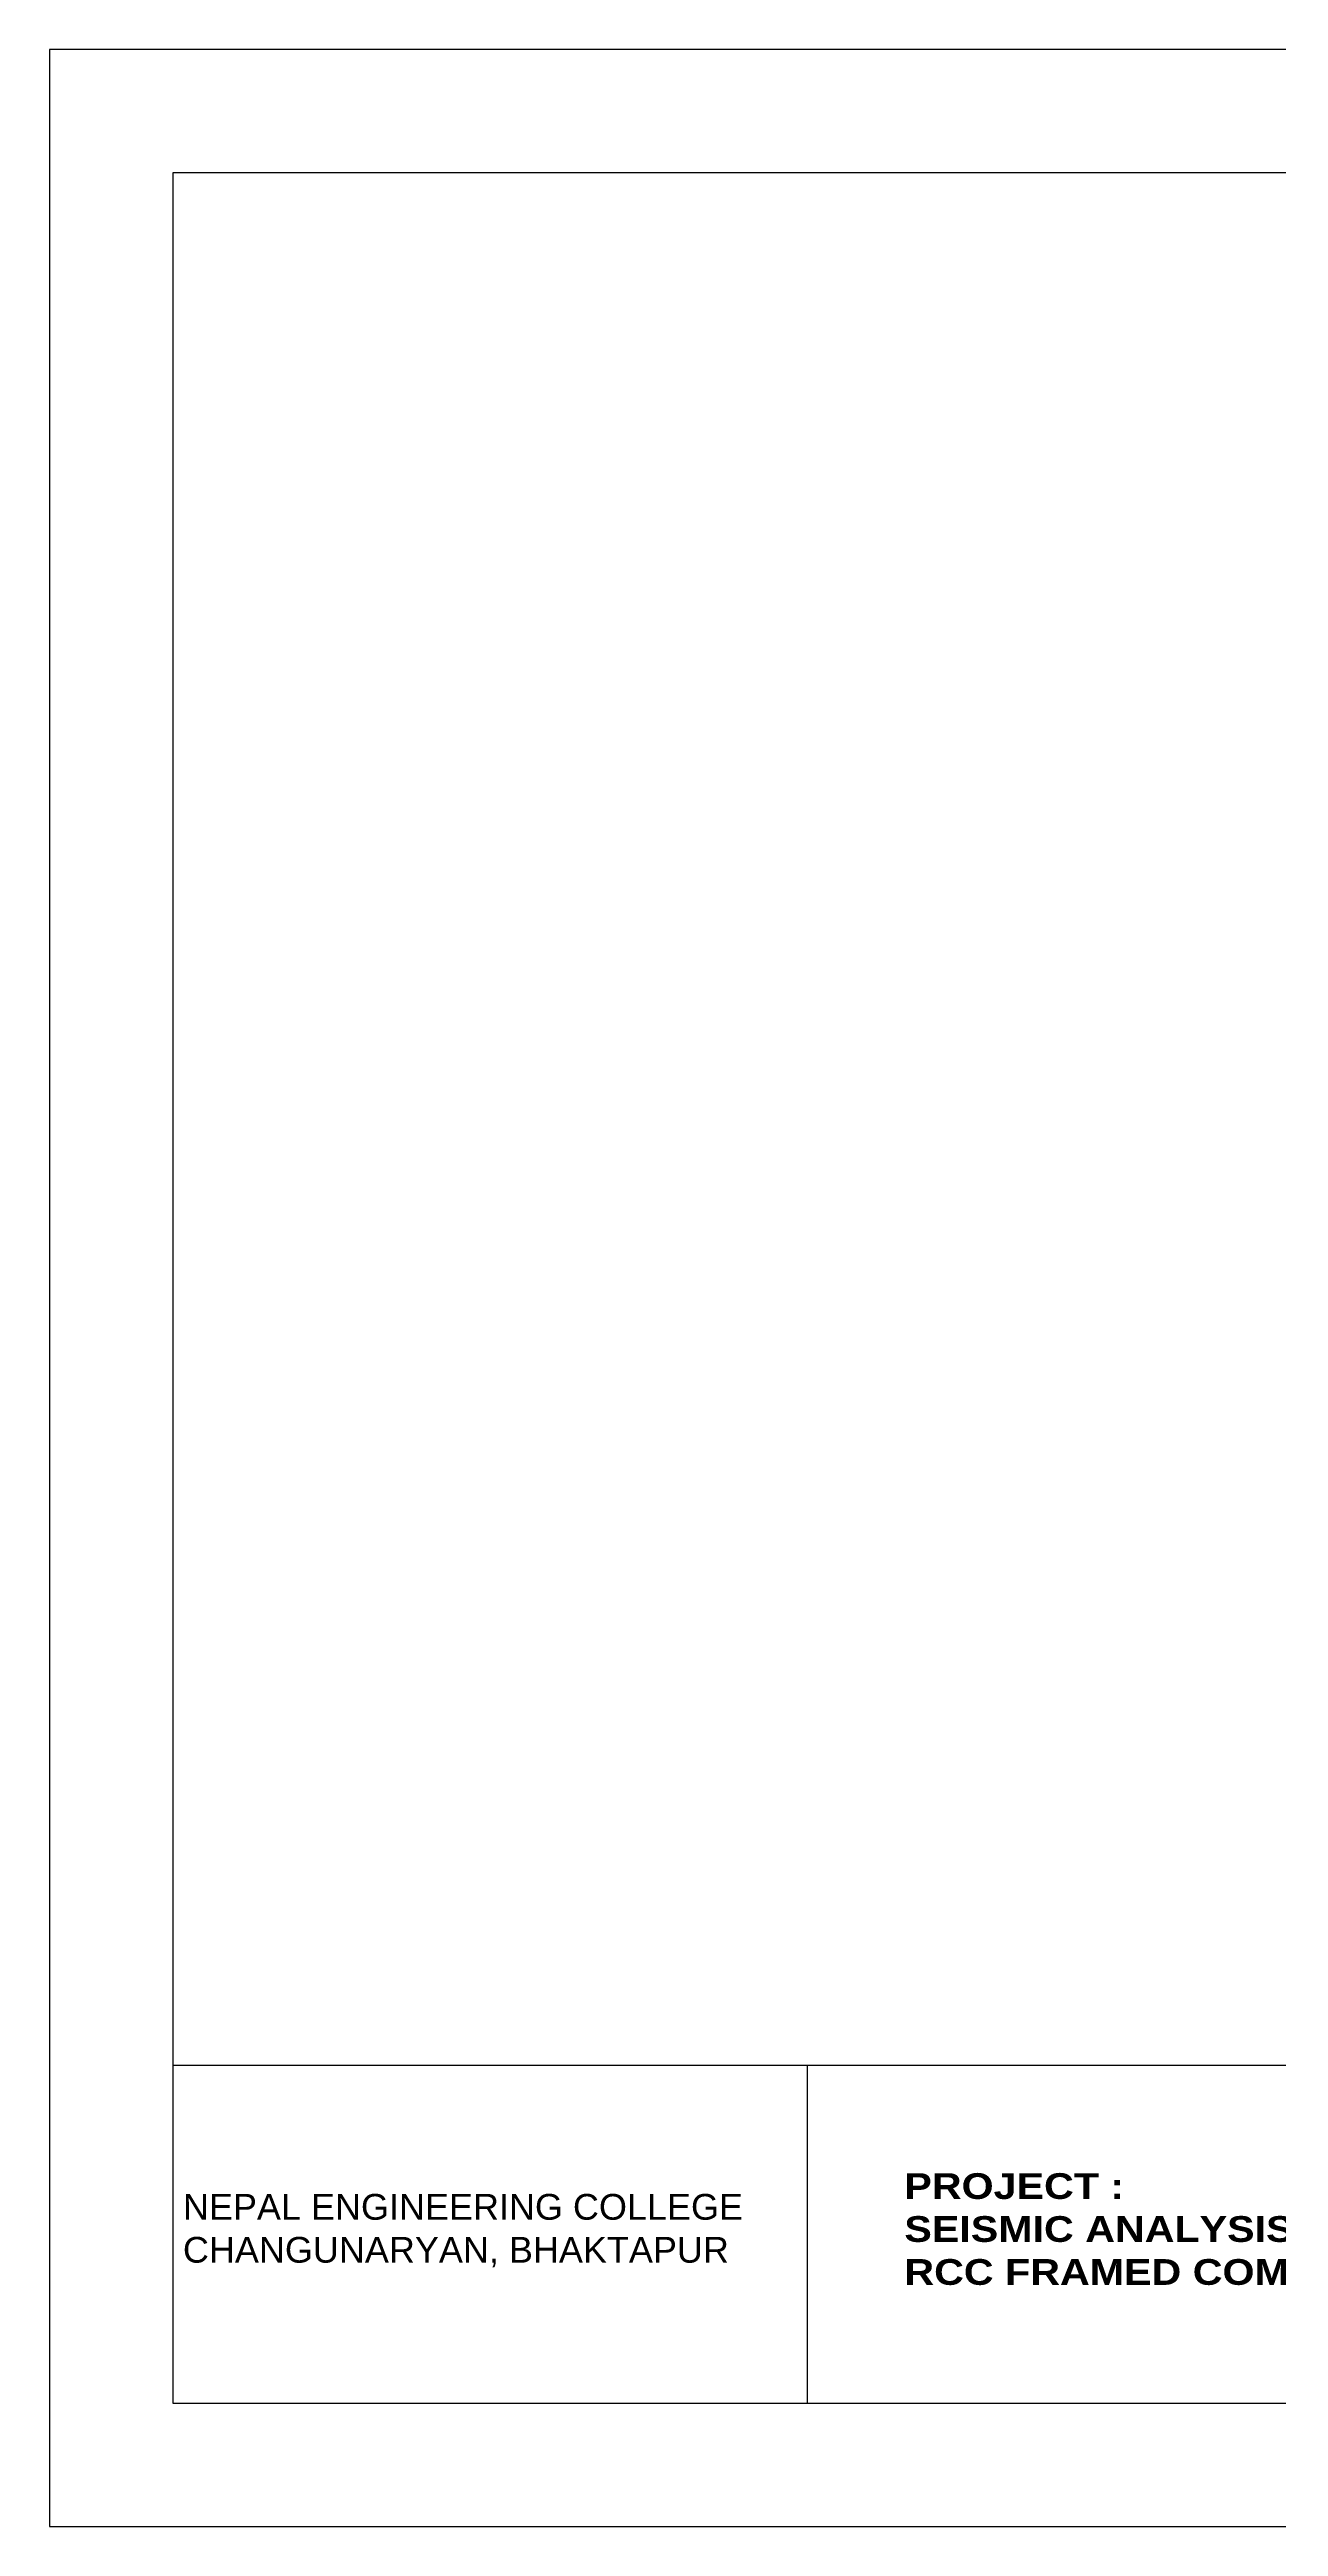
# Model space of a CAD drawing. Header units: inches. Extents: x -301229 to 1083107, y -854236 to 21026.
# Drawn here: x -222069 to -192188, y -637959 to -577727 of the extents above; entities that cross this region are included whole.
import ezdxf

# ---------------------------------------------------------------- set-up
doc = ezdxf.new("R2010")
doc.units = ezdxf.units.IN
doc.header["$MEASUREMENT"] = 0

msp = doc.modelspace()

# ---------------------------------------------------------------- linework, layer by layer
for p, q in [((-219069.3, -626740.01), (-139893.3, -626740.01)), ((-203643.3, -634959.01), (-203643.3, -626740.01))]:
    msp.add_line(p, q)
for points in [[(-222069.3, -637959.01), (-136893.3, -637959.01), (-136893.3, -577727.01), (-222069.3, -577727.01)], [(-219069.3, -634959.01), (-139893.3, -634959.01), (-139893.3, -580727.01), (-219069.3, -580727.01)]]:
    msp.add_lwpolyline(points, close=True)

# ---------------------------------------------------------------- texts
at = {"char_height": 626.5465, "attachment_point": 1}
for s, width, insert in [('{\\fArial Black|b0|i0|c0|p34;       \\P       PROJECT : \\P       SEISMIC ANALYSIS AND DESIGN OF\\P       RCC FRAMED COMMERCIAL BUILDING    }', 25198.9764, (-203232.87, -628323.94)), ('\\P\\P\\P{\\fArial|b0|i0|c0|p34; NEPAL ENGINEERING COLLEGE\\P CHANGUNARYAN, BHAKTAPUR}', 15426, (-219069.3, -626740.01))]:
    msp.add_mtext_dynamic_manual_height_columns(s, width=width, gutter_width=3132.73, heights=[0], dxfattribs=dict(at, insert=insert))

doc.saveas('drawing.dxf')
